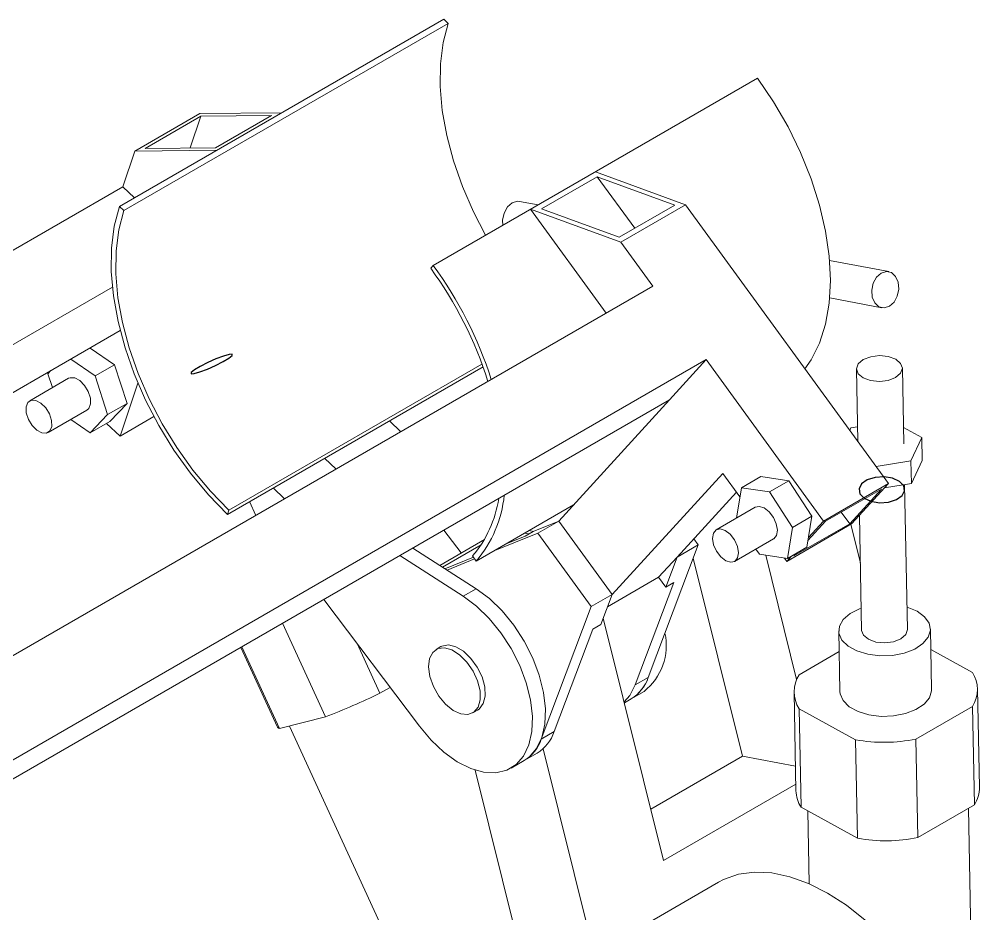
# Model space of a CAD drawing. Header units: millimetres. Extents: x 0 to 1189, y 0 to 841.
# Drawn here: x 596.7 to 649.2, y 350 to 398.8 of the extents above; entities that cross this region are included whole.
import ezdxf

# ---------------------------------------------------------------- set-up
doc = ezdxf.new("R2010")
doc.units = ezdxf.units.MM

msp = doc.modelspace()

# ---------------------------------------------------------------- linework, layer by layer
at = {"color": 7, "linetype": 'Continuous', "lineweight": 15}
for p, q in [((619.831, 398.762), (602.154, 388.557)), ((619.831, 398.762), (620.067, 398.537)), ((620.067, 398.537), (602.389, 388.332)), ((636.936, 395.551), (619.259, 385.346)), ((602.998, 391.58), (606.534, 393.621)), ((606.598, 393.481), (603.558, 391.726)), ((606.598, 393.481), (606.012, 391.747)), ((610.993, 393.659), (606.534, 393.621)), ((610.433, 393.514), (606.598, 393.481)), ((607.392, 391.759), (610.433, 393.514)), ((610.993, 393.659), (607.457, 391.618)), ((602.998, 391.58), (602.339, 389.632)), ((607.457, 391.618), (602.998, 391.58)), ((603.558, 391.726), (607.392, 391.759)), ((628.098, 390.448), (624.562, 388.407)), ((628.098, 390.448), (633.016, 388.65)), ((625.154, 388.424), (628.194, 390.18)), ((628.194, 390.18), (632.424, 388.633)), ((628.194, 390.18), (630.238, 387.371)), ((556.257, 363.03), (602.339, 389.632)), ((602.339, 389.632), (602.971, 389.029)), ((624.969, 388.643), (623.968, 388.833)), ((602.154, 388.557), (602.389, 388.332)), ((624.562, 388.407), (629.48, 386.609)), ((624.562, 388.407), (628.684, 382.742)), ((629.383, 386.878), (625.154, 388.424)), ((632.424, 388.633), (629.383, 386.878)), ((629.48, 386.609), (633.016, 388.65)), ((633.016, 388.65), (644.072, 373.454)), ((629.48, 386.609), (631.226, 384.21)), ((644.082, 385.005), (640.86, 385.618)), ((619.259, 385.346), (619.118, 385.192)), ((563.103, 361.833), (601.771, 384.156)), ((631.226, 384.21), (581.728, 355.635)), ((640.869, 383.581), (643.708, 383.041)), ((563.501, 359.451), (602.197, 381.789)), ((601.886, 379.934), (600.556, 380.842)), ((634.136, 380.211), (584.638, 351.636)), ((600.825, 379.322), (599.496, 380.23)), ((600.825, 379.322), (601.886, 379.934)), ((602.57, 377.827), (601.886, 379.934)), ((621.915, 379.969), (608.112, 372.001)), ((634.136, 380.211), (632.127, 378.01)), ((634.136, 380.211), (640.537, 371.413)), ((598.421, 379.61), (598.257, 379.436)), ((598.257, 379.436), (598.502, 378.682)), ((601.509, 377.214), (600.825, 379.322)), ((621.97, 379.818), (608.036, 371.774)), ((642.329, 379.697), (642.407, 375.743)), ((644.91, 375.617), (644.828, 379.746)), ((599.383, 379.191), (597.262, 377.967)), ((603.164, 378.927), (602.185, 376.035)), ((632.127, 378.01), (585.172, 350.903)), ((601.509, 377.214), (602.57, 377.827)), ((601.628, 376.83), (602.57, 377.827)), ((632.127, 378.01), (626.102, 371.409)), ((598.262, 376.234), (600.383, 377.459)), ((600.567, 376.218), (601.509, 377.214)), ((599.498, 376.948), (600.567, 376.218)), ((600.567, 376.218), (601.628, 376.83)), ((602.185, 376.035), (601.456, 376.731)), ((604.035, 377.103), (602.185, 376.035)), ((616.874, 376.876), (617.496, 376.283)), ((641.962, 376.354), (642.027, 376.492)), ((642.027, 376.492), (642.391, 376.552)), ((644.892, 376.51), (645.89, 375.96)), ((645.89, 375.96), (645.292, 374.694)), ((645.915, 374.721), (645.89, 375.96)), ((613.339, 374.835), (613.96, 374.242)), ((645.292, 374.694), (643.397, 374.382)), ((645.317, 373.455), (645.292, 374.694)), ((645.915, 374.721), (645.317, 373.455)), ((629.011, 367.41), (635.037, 374.011)), ((635.037, 374.011), (635.971, 372.728)), ((636.052, 373.23), (637.113, 373.842)), ((638.645, 373.611), (637.113, 373.842)), ((637.584, 372.999), (638.645, 373.611)), ((639.901, 371.681), (638.645, 373.611)), ((611.156, 372.624), (610.535, 373.217)), ((636.052, 373.23), (635.783, 371.574)), ((637.584, 372.999), (636.052, 373.23)), ((640.537, 371.413), (644.072, 373.454)), ((640.644, 371.402), (643.684, 373.157)), ((643.684, 373.157), (641.957, 371.264)), ((644.072, 373.454), (642.064, 371.253)), ((645.317, 373.455), (643.854, 373.215)), ((645.108, 365.5), (644.953, 373.395)), ((632.547, 369.451), (635.779, 372.991)), ((638.84, 371.069), (637.584, 372.999)), ((608.112, 372.001), (608.036, 371.774)), ((609.247, 372.473), (609.592, 371.721)), ((626.905, 372.289), (621.602, 369.227)), ((636.808, 372.166), (634.687, 370.941)), ((638.84, 371.069), (639.901, 371.681)), ((639.625, 369.982), (639.901, 371.681)), ((641.498, 371.895), (641.957, 371.264)), ((642.486, 371.716), (642.609, 365.451)), ((620.78, 369.671), (619.842, 370.918)), ((626.102, 371.409), (624.708, 370.843)), ((624.953, 370.745), (626.102, 371.409)), ((629.011, 367.41), (626.102, 371.409)), ((642.064, 371.253), (638.528, 369.212)), ((638.564, 369.369), (638.84, 371.069)), ((641.957, 371.264), (638.916, 369.509)), ((639.684, 370.351), (640.644, 371.402)), ((639.71, 370.507), (640.537, 371.413)), ((642.017, 371.226), (642.537, 369.136)), ((622.046, 370.402), (619.613, 368.997)), ((624.953, 370.745), (622.528, 369.762)), ((623.235, 370.17), (624.266, 370.588)), ((624.474, 370.708), (624.243, 370.752)), ((624.266, 370.588), (624.708, 370.843)), ((624.725, 370.85), (624.49, 370.895)), ((627.862, 366.746), (624.953, 370.745)), ((633.696, 370.114), (633.455, 370.445)), ((635.687, 369.209), (637.808, 370.434)), ((621.603, 367.723), (618.144, 369.938)), ((621.875, 370.123), (619.761, 368.902)), ((623.442, 370.289), (623.45, 370.257)), ((630.98, 362.892), (633.696, 370.114)), ((633.696, 370.114), (632.547, 369.451)), ((636.85, 369.881), (637.032, 369.601)), ((638.564, 369.369), (639.625, 369.982)), ((617.437, 369.529), (620.896, 367.315)), ((619.896, 368.816), (621.444, 369.444)), ((621.512, 369.35), (620.012, 368.742)), ((621.398, 369.507), (621.602, 369.227)), ((631.543, 368.35), (632.547, 369.451)), ((631.932, 367.815), (632.547, 369.451)), ((633.426, 369.396), (636.11, 358.598)), ((637.032, 369.601), (638.564, 369.369)), ((637.381, 369.548), (639.065, 362.772)), ((638.396, 369.395), (638.528, 369.212)), ((638.528, 369.212), (638.792, 369.501)), ((638.916, 369.509), (639.04, 369.644)), ((631.543, 368.35), (628.761, 366.745)), ((631.932, 367.815), (631.543, 368.35)), ((630.273, 362.484), (632.374, 368.07)), ((632.374, 368.07), (631.932, 367.815)), ((620.896, 367.315), (621.603, 367.723)), ((627.862, 366.746), (629.011, 367.41)), ((628.396, 365.774), (629.011, 367.41)), ((618.5, 360.231), (613.302, 367.142)), ((625.147, 359.524), (627.862, 366.746)), ((645.626, 366.496), (645.084, 366.721)), ((611.041, 365.837), (613.381, 360.74)), ((628.396, 365.774), (627.955, 365.519)), ((628.528, 366.125), (631.815, 352.902)), ((627.955, 365.519), (625.854, 359.933)), ((641.359, 365.426), (641.424, 362.124)), ((646.423, 362.222), (646.358, 365.525)), ((615.106, 364.744), (616.353, 362.028)), ((608.77, 364.526), (610.77, 360.171)), ((608.833, 364.563), (610.882, 360.1)), ((619.679, 364.568), (619.414, 364.415)), ((639.201, 363.035), (641.381, 364.294)), ((648.646, 363.161), (646.38, 364.409)), ((630.98, 362.892), (630.273, 362.484)), ((616.353, 362.028), (616.907, 362.348)), ((630.043, 361.722), (630.75, 362.13)), ((638.925, 362.075), (639.03, 356.708)), ((649.028, 356.904), (648.923, 362.271)), ((629.676, 361.51), (630.043, 361.722)), ((621.414, 360.951), (621.679, 361.104)), ((642.282, 359.487), (639.201, 361.184)), ((639.201, 361.184), (639.306, 355.817)), ((645.564, 359.531), (648.646, 361.31)), ((648.646, 361.31), (648.751, 355.943)), ((613.381, 360.74), (610.882, 360.1)), ((611.426, 360.24), (619.185, 343.346)), ((625.147, 359.524), (625.854, 359.933)), ((642.282, 359.487), (642.388, 354.12)), ((645.564, 359.531), (645.669, 354.164)), ((625.245, 359.003), (628.027, 347.812)), ((623.502, 357.946), (624.209, 358.354)), ((624.209, 358.354), (624.916, 358.763)), ((636.11, 358.598), (631.116, 355.715)), ((636.11, 358.598), (639.004, 358.047)), ((621.543, 357.836), (624.271, 346.862)), ((639.023, 357.063), (631.815, 352.902)), ((642.388, 354.12), (639.306, 355.817)), ((645.669, 354.164), (648.751, 355.943)), ((648.738, 339.851), (648.426, 355.755)), ((639.677, 355.614), (639.755, 351.644)), ((634.807, 351.726), (625.273, 346.222))]:
    msp.add_line(p, q, dxfattribs=at)
at = {"color": 7, "linetype": 'Continuous', "lineweight": 15, "flags": 128}
for points in [[(622.115, 386.995), (621.452, 388.271), (620.851, 389.655), (620.362, 391.049), (619.993, 392.434), (619.749, 393.79), (619.634, 395.097), (619.649, 396.336), (619.794, 397.488), (620.067, 398.537)], [(639.517, 379.714), (639.854, 380.198), (640.309, 381.104), (640.64, 382.137), (640.84, 383.282), (640.907, 384.523), (640.84, 385.841), (640.64, 387.217), (640.309, 388.632), (639.854, 390.064), (639.28, 391.492), (638.595, 392.897), (637.81, 394.256), (636.936, 395.551)], [(623.968, 388.833), (623.844, 388.842), (623.556, 388.755), (623.303, 388.53), (623.122, 388.201), (623.041, 387.82), (623.054, 387.537)], [(608.036, 371.774), (607.003, 372.841), (606.027, 374.015), (605.123, 375.28), (604.302, 376.617), (603.578, 378.007), (602.96, 379.428), (602.457, 380.861), (602.078, 382.285), (601.827, 383.679), (601.709, 385.021), (601.724, 386.294), (601.873, 387.479), (602.154, 388.557)], [(608.112, 372.001), (607.108, 373.039), (606.158, 374.182), (605.278, 375.413), (604.479, 376.714), (603.774, 378.066), (603.173, 379.45), (602.684, 380.844), (602.315, 382.229), (602.071, 383.585), (601.956, 384.892), (601.971, 386.131), (602.116, 387.283), (602.389, 388.332)], [(644.119, 383.119), (644.373, 383.344), (644.553, 383.673), (644.634, 384.054), (644.602, 384.431), (644.462, 384.746), (644.236, 384.951), (643.958, 385.014), (643.67, 384.927), (643.416, 384.702), (643.236, 384.374), (643.155, 383.992), (643.187, 383.615), (643.327, 383.3), (643.553, 383.095), (643.832, 383.032), (644.119, 383.119)], [(644.735, 380.005), (644.465, 380.23), (644.061, 380.378), (643.583, 380.426), (643.104, 380.367), (642.698, 380.21), (642.426, 379.978), (642.329, 379.707), (642.423, 379.438), (642.692, 379.213), (643.097, 379.064), (643.575, 379.016), (644.053, 379.076), (644.46, 379.233), (644.732, 379.465), (644.829, 379.736), (644.735, 380.005)], [(600.383, 377.459), (600.485, 377.549), (600.581, 377.792), (600.571, 378.116), (600.457, 378.472), (600.255, 378.806), (599.996, 379.066), (599.72, 379.214), (599.469, 379.226), (599.383, 379.191)], [(597.189, 376.954), (597.391, 376.62), (597.649, 376.36), (597.925, 376.212), (598.176, 376.199), (598.364, 376.324), (598.46, 376.567), (598.45, 376.891), (598.335, 377.247), (598.133, 377.581), (597.875, 377.841), (597.599, 377.989), (597.348, 378.002), (597.16, 377.877), (597.064, 377.634), (597.074, 377.31), (597.189, 376.954)], [(637.808, 370.434), (637.819, 370.441), (637.967, 370.624), (638.015, 370.91), (637.955, 371.256), (637.796, 371.608), (637.564, 371.914), (637.292, 372.125), (637.023, 372.212), (636.808, 372.166)], [(634.48, 370.465), (634.54, 370.119), (634.698, 369.767), (634.931, 369.461), (635.203, 369.249), (635.472, 369.163), (635.698, 369.216), (635.846, 369.399), (635.894, 369.686), (635.834, 370.031), (635.675, 370.384), (635.442, 370.689), (635.171, 370.901), (634.901, 370.987), (634.675, 370.934), (634.527, 370.751), (634.48, 370.465)], [(620.896, 367.315), (621.619, 366.775), (622.31, 366.103), (622.947, 365.322), (623.508, 364.457), (623.974, 363.539), (624.33, 362.596), (624.563, 361.662), (624.667, 360.767), (624.637, 359.942), (624.474, 359.213), (624.185, 358.606), (623.778, 358.14), (623.267, 357.832), (622.67, 357.691), (622.006, 357.722), (621.298, 357.924), (620.569, 358.291), (619.843, 358.81), (619.146, 359.464), (618.5, 360.231)], [(624.209, 358.354), (624.485, 358.548), (624.892, 359.014), (625.181, 359.621), (625.344, 360.35), (625.374, 361.176), (625.27, 362.07), (625.037, 363.005), (624.681, 363.947), (624.215, 364.865), (623.654, 365.73), (623.018, 366.511), (622.326, 367.183), (621.603, 367.723)], [(642.585, 366.672), (642.488, 366.636), (641.975, 366.377), (641.601, 366.051), (641.395, 365.682), (641.372, 365.298), (641.533, 364.927), (641.867, 364.597), (642.348, 364.332), (642.941, 364.152), (643.603, 364.07), (644.283, 364.092), (644.932, 364.217), (645.501, 364.435), (645.949, 364.73), (646.241, 365.081), (646.357, 365.461), (646.287, 365.842), (646.038, 366.196), (645.626, 366.496), (645.626, 366.496)], [(642.609, 365.451), (642.704, 365.19), (642.975, 364.965), (643.38, 364.818), (643.859, 364.771), (644.337, 364.831), (644.742, 364.989), (645.013, 365.221), (645.109, 365.492), (645.108, 365.5)], [(619.679, 364.568), (619.735, 364.597), (620.087, 364.661), (620.492, 364.563), (620.913, 364.312), (621.314, 363.929), (621.658, 363.45), (621.916, 362.915), (622.063, 362.374), (622.088, 361.874), (621.987, 361.459), (621.77, 361.167), (621.679, 361.104)], [(619.073, 362.938), (619, 363.46), (619.053, 363.912), (619.227, 364.256), (619.506, 364.459), (619.866, 364.505), (620.274, 364.389), (620.695, 364.121), (621.091, 363.726), (621.427, 363.238), (621.673, 362.7), (621.807, 362.161), (621.817, 361.669), (621.703, 361.266), (621.474, 360.99), (621.151, 360.864), (620.762, 360.899), (620.342, 361.094), (619.929, 361.429), (619.559, 361.876), (619.265, 362.394), (619.073, 362.938)], [(629.665, 361.554), (629.966, 361.896), (630.273, 362.484)], [(641.424, 362.124), (641.437, 361.995), (641.598, 361.625), (641.932, 361.294), (642.413, 361.029), (643.006, 360.849), (643.668, 360.767), (644.348, 360.789), (644.997, 360.914), (645.566, 361.132), (646.014, 361.427), (646.306, 361.778), (646.422, 362.158), (646.423, 362.222)], [(640.751, 351.137), (639.718, 351.66), (638.701, 352.028), (637.714, 352.235), (636.774, 352.278), (635.894, 352.157), (635.087, 351.873), (634.807, 351.726)], [(646.696, 331.131), (646.787, 331.186), (647.461, 331.704), (648.033, 332.371), (648.494, 333.175), (648.838, 334.103), (649.059, 335.143), (649.155, 336.278), (649.123, 337.491), (648.964, 338.764), (648.681, 340.078), (648.278, 341.411), (647.76, 342.745), (647.136, 344.059), (646.416, 345.333), (645.609, 346.548), (644.729, 347.686), (643.789, 348.728), (642.802, 349.66), (641.785, 350.467), (640.751, 351.137)]]:
    msp.add_lwpolyline(points, dxfattribs=at)
at = {"color": 7, "linetype": 'Continuous', "flags": 128}
for points in [[(608.129, 380.498), (607.817, 380.407), (607.408, 380.25), (606.964, 380.051), (606.552, 379.84), (606.236, 379.648), (606.064, 379.506), (606.061, 379.435), (606.228, 379.446), (606.54, 379.536), (606.949, 379.693), (607.393, 379.893), (607.804, 380.104), (608.12, 380.295), (608.293, 380.437), (608.296, 380.508), (608.129, 380.498)], [(644.675, 373.575), (644.299, 373.745), (643.832, 373.819), (643.347, 373.786), (642.917, 373.651), (642.607, 373.434), (642.465, 373.169), (642.512, 372.896), (642.742, 372.656), (643.118, 372.487), (643.585, 372.413), (644.07, 372.446), (644.5, 372.581), (644.81, 372.798), (644.952, 373.063), (644.905, 373.336), (644.675, 373.575)]]:
    msp.add_lwpolyline(points, dxfattribs=at)
at = {"color": 7, "linetype": 'Continuous', "lineweight": 15}
for centre, radius, start, end in [((601.878, 372.609), 21.344, 17.4789, 36.1235), ((601.519, 372.402), 21.96, 17.8361, 36.1173), ((616.567, 373.604), 6.334, 319.7034, 351.2636), ((616.515, 373.512), 6.651, 319.8923, 353.992), ((628.772, 364.632), 3.189, 308.3367, 12.2303), ((647.222, 362.236), 1.698, 326.9655, 33.0074), ((628.911, 363.589), 2.183, 301.2141, 341.3753), ((628.928, 363.576), 2.164, 301.0265, 341.5629), ((640.625, 362.11), 1.698, 146.965, 213.0086), ((600.684, 394.105), 35.699, 290.8342, 296.0338), ((610.888, 360.235), 0.135, 208.5347, 267.3674), ((623.801, 360.617), 2.164, 301.0265, 341.5629), ((623.094, 360.209), 2.164, 301.0265, 341.5629), ((643.81, 368.023), 8.671, 259.8558, 281.6716), ((647.281, 356.887), 1.747, 327.3043, 0.5512), ((640.773, 356.761), 1.744, 181.752, 212.7462), ((643.915, 362.655), 8.671, 259.8555, 281.6717)]:
    msp.add_arc(centre, radius, start, end, dxfattribs=at)

doc.saveas('drawing.dxf')
